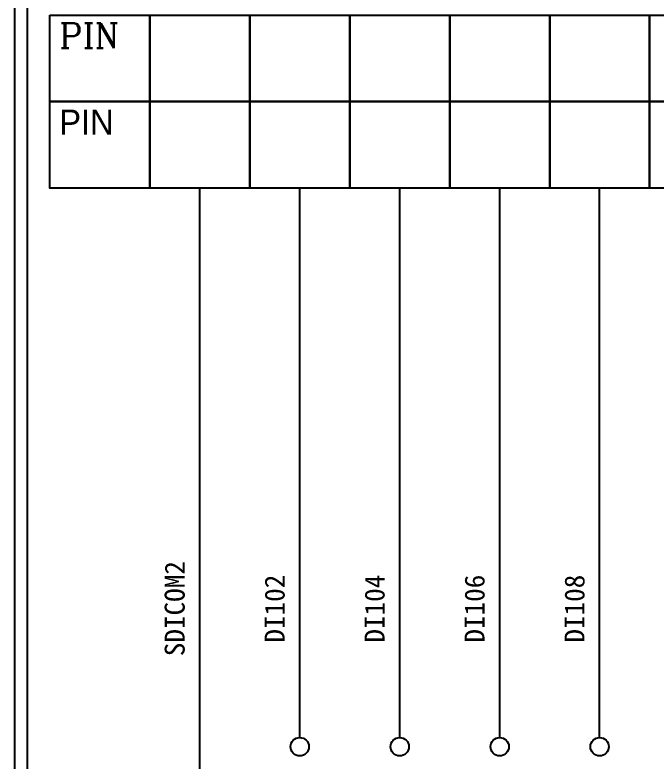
# Model space of a CAD drawing. Extents: x 926 to 1213, y -211 to -7.
# Drawn here: x 925.7 to 990, y -164.3 to -89.5 of the extents above; entities that cross this region are included whole.
import ezdxf

# ---------------------------------------------------------------- set-up
doc = ezdxf.new("R2010")
doc.units = 0
doc.layers.get('0').update_dxf_attribs({"linetype": 'CONTINUOUS'})
doc.layers.add('圖框層', color=7, linetype='CONTINUOUS')
doc.layers.add('標尺寸層', color=3, linetype='CONTINUOUS')
doc.styles.add('CNS', font='romanc.shx', dxfattribs={"bigfont": 'chineset.shx'})

msp = doc.modelspace()

# ---------------------------------------------------------------- linework, layer by layer
at = {"color": 7}
for points in [[(929.243, -89.478), (939.253, -89.478), (939.253, -98.142), (929.243, -98.142)], [(939.253, -89.478), (949.263, -89.478), (949.263, -98.142), (939.253, -98.142)], [(949.263, -89.478), (959.273, -89.478), (959.273, -98.142), (949.263, -98.142)], [(959.273, -89.478), (969.283, -89.478), (969.283, -98.142), (959.273, -98.142)], [(969.283, -89.478), (979.293, -89.478), (979.293, -98.142), (969.283, -98.142)], [(979.293, -89.478), (989.303, -89.478), (989.303, -98.142), (979.293, -98.142)], [(989.303, -89.478), (999.313, -89.478), (999.313, -98.142), (989.303, -98.142)], [(929.243, -98.142), (939.253, -98.142), (939.253, -106.807), (929.243, -106.807)], [(939.253, -98.142), (949.263, -98.142), (949.263, -106.807), (939.253, -106.807)], [(949.263, -98.142), (959.273, -98.142), (959.273, -106.807), (949.263, -106.807)], [(959.273, -98.142), (969.283, -98.142), (969.283, -106.807), (959.273, -106.807)], [(969.283, -98.142), (979.293, -98.142), (979.293, -106.807), (969.283, -106.807)], [(979.293, -98.142), (989.303, -98.142), (989.303, -106.807), (979.293, -106.807)], [(989.303, -98.142), (999.313, -98.142), (999.313, -106.807), (989.303, -106.807)]]:
    msp.add_lwpolyline(points, close=True, dxfattribs=at)
at = {"layer": '圖框層', "color": 7}
for p, q in [((925.742, -211.218), (925.742, -7.249)), ((926.992, -209.969), (926.992, -8.499))]:
    msp.add_line(p, q, dxfattribs=at)
at = {"layer": '標尺寸層', "color": 7}
for p, q in [((944.258, -183.144), (944.258, -106.807)), ((954.268, -161.825), (954.268, -106.807)), ((964.278, -161.825), (964.278, -106.807)), ((974.288, -161.825), (974.288, -106.807)), ((984.298, -161.825), (984.298, -106.807))]:
    msp.add_line(p, q, dxfattribs=at)
for centre in [(954.268, -162.746), (964.278, -162.746), (974.288, -162.746), (984.298, -162.746)]:
    msp.add_circle(centre, 0.92, dxfattribs=at)

# ---------------------------------------------------------------- texts
at = {"color": 7, "char_height": 2.5, "width": 8.29132, "attachment_point": 1}
for s, insert in [('{\\Fromanc,chineset|c136;PIN}', (930.179, -90.279)), ('{\\fPMingLiU|b0|i0|c136|p18;PIN}', (930.179, -98.943))]:
    msp.add_mtext(s, dxfattribs=dict(at, insert=insert))
at = {"layer": '標尺寸層', "color": 7, "char_height": 2, "width": 84.22095, "attachment_point": 5, "rotation": 90, "style": 'CNS'}
for s, insert in [('{\\fDFKai-SB|b0|i0|c136|p65;SDICOM2}', (941.756, -148.917)), ('{\\fDFKai-SB|b0|i0|c136|p65;DI102}', (951.766, -148.917)), ('{\\fDFKai-SB|b0|i0|c136|p65;DI104}', (961.776, -148.917)), ('{\\fDFKai-SB|b0|i0|c136|p65;DI106}', (971.786, -148.917)), ('{\\fDFKai-SB|b0|i0|c136|p65;DI108}', (981.796, -148.917))]:
    msp.add_mtext(s, dxfattribs=dict(at, insert=insert))

doc.saveas('drawing.dxf')
